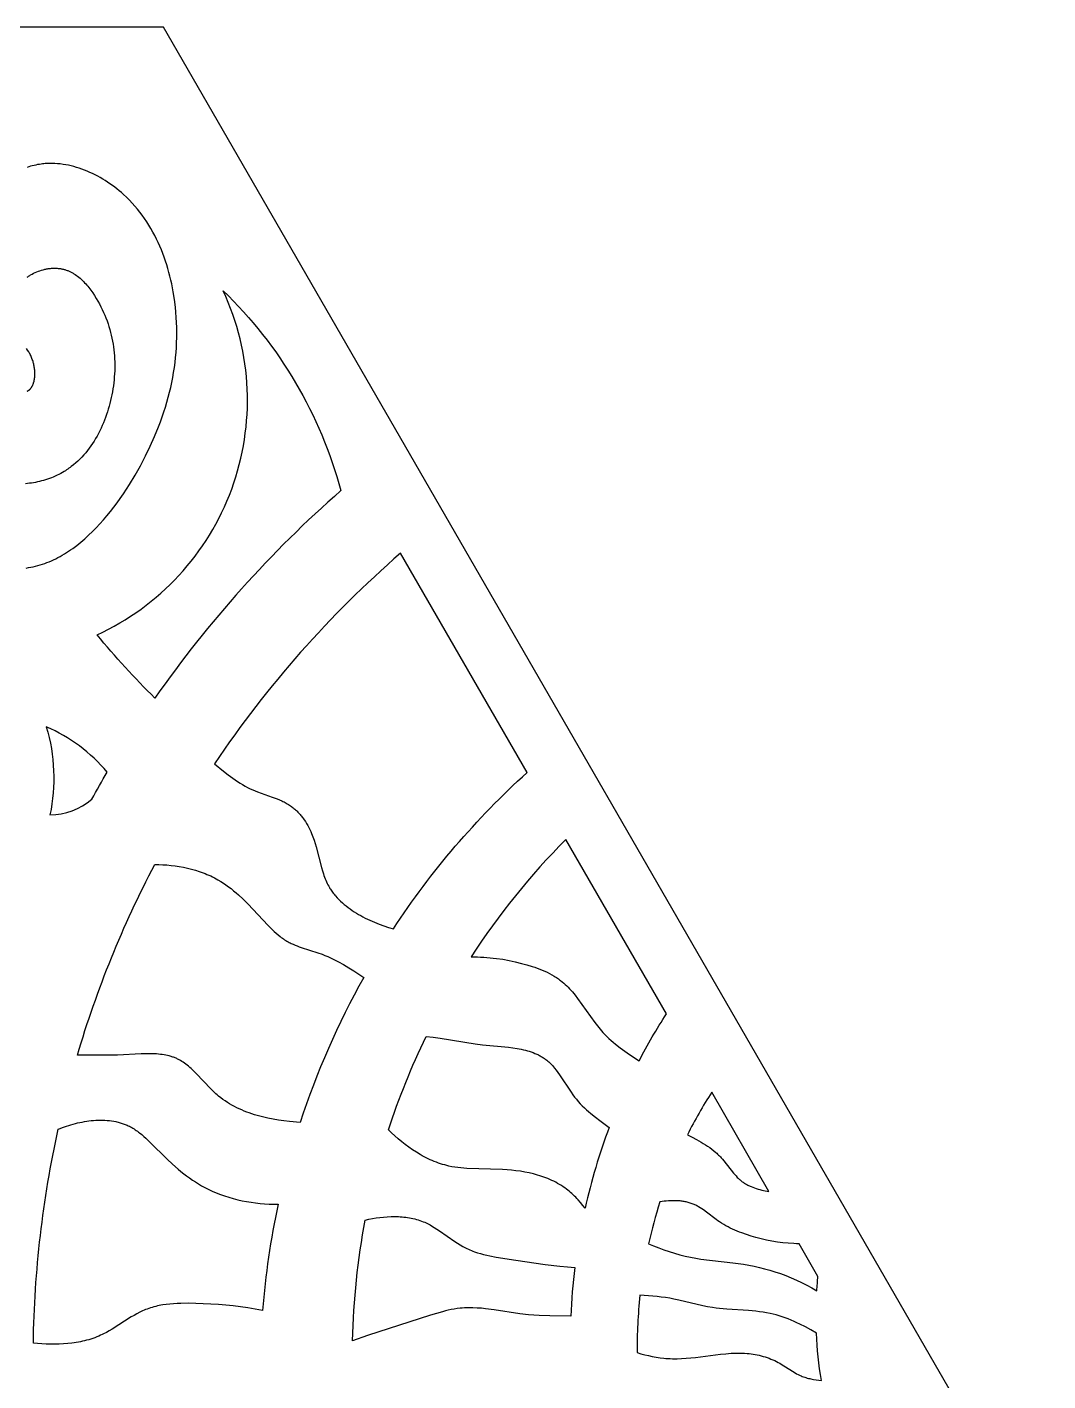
# Model space of a CAD drawing. Extents: x 158 to 281, y 154 to 261.
# Drawn here: x 245.36 to 280.85, y 213.79 to 260.83 of the extents above; entities that cross this region are included whole.
import ezdxf

# ---------------------------------------------------------------- set-up
doc = ezdxf.new("R2010")
doc.units = 0
doc.layers.add('LAYER_01', color=1, linetype='CONTINUOUS')

msp = doc.modelspace()

# ---------------------------------------------------------------- linework, layer by layer
at = {"layer": 'LAYER_01'}
msp.add_lwpolyline([(157.879, 207.584), (188.622, 154.337), (250.106, 154.337), (280.848, 207.584), (250.106, 260.831), (188.622, 260.831)], close=True, dxfattribs=at)
for points in [[(245.335, 242.037), (245.417, 242.05), (245.498, 242.064), (245.579, 242.08), (245.66, 242.099), (245.74, 242.12), (245.82, 242.143), (245.899, 242.168), (245.977, 242.196), (246.055, 242.225), (246.133, 242.256), (246.21, 242.289), (246.287, 242.324), (246.363, 242.361), (246.438, 242.4), (246.513, 242.44), (246.588, 242.482), (246.662, 242.526), (246.735, 242.572), (246.808, 242.619), (246.88, 242.668), (246.952, 242.719), (247.094, 242.824), (247.233, 242.935), (247.37, 243.052), (247.505, 243.174), (247.637, 243.301), (247.767, 243.432), (247.894, 243.568), (248.019, 243.708), (248.141, 243.852), (248.261, 243.999), (248.378, 244.149), (248.492, 244.302), (248.604, 244.458), (248.713, 244.616), (248.922, 244.937), (249.12, 245.264), (249.306, 245.593), (249.483, 245.931), (249.648, 246.269), (249.799, 246.607), (249.938, 246.947), (250.002, 247.117), (250.063, 247.287), (250.12, 247.458), (250.175, 247.629), (250.226, 247.8), (250.273, 247.971), (250.317, 248.142), (250.358, 248.314), (250.395, 248.486), (250.428, 248.658), (250.459, 248.831), (250.485, 249.003), (250.508, 249.176), (250.528, 249.35), (250.544, 249.523), (250.556, 249.697), (250.564, 249.871), (250.57, 250.046), (250.571, 250.22), (250.568, 250.395), (250.562, 250.571), (250.553, 250.746), (250.539, 250.922), (250.522, 251.098), (250.488, 251.368), (250.445, 251.638), (250.42, 251.773), (250.392, 251.907), (250.363, 252.041), (250.33, 252.175), (250.295, 252.308), (250.258, 252.441), (250.218, 252.572), (250.175, 252.703), (250.13, 252.833), (250.082, 252.963), (250.032, 253.091), (249.978, 253.217), (249.922, 253.343), (249.863, 253.467), (249.801, 253.59), (249.736, 253.711), (249.668, 253.831), (249.597, 253.948), (249.524, 254.064), (249.447, 254.179), (249.367, 254.291), (249.284, 254.401), (249.198, 254.509), (249.108, 254.614), (249.016, 254.718), (248.92, 254.818), (248.821, 254.917), (248.718, 255.012), (248.643, 255.078), (248.567, 255.143), (248.489, 255.206), (248.41, 255.268), (248.329, 255.328), (248.247, 255.386), (248.164, 255.443), (248.079, 255.497), (247.993, 255.55), (247.907, 255.601), (247.819, 255.649), (247.73, 255.696), (247.64, 255.74), (247.55, 255.782), (247.458, 255.822), (247.366, 255.859), (247.274, 255.894), (247.181, 255.926), (247.087, 255.956), (246.993, 255.983), (246.899, 256.007), (246.804, 256.028), (246.709, 256.047), (246.614, 256.062), (246.519, 256.075), (246.424, 256.084), (246.329, 256.09), (246.234, 256.093), (246.187, 256.094), (246.139, 256.093), (246.092, 256.092), (246.045, 256.089), (245.998, 256.086), (245.951, 256.082), (245.904, 256.077), (245.857, 256.071), (245.794, 256.062), (245.732, 256.051), (245.67, 256.039), (245.608, 256.025), (245.546, 256.01), (245.485, 255.993), (245.424, 255.975), (245.363, 255.955)], [(245.363, 252.14), (245.387, 252.157), (245.412, 252.174), (245.437, 252.19), (245.462, 252.205), (245.488, 252.221), (245.54, 252.25), (245.593, 252.277), (245.647, 252.303), (245.701, 252.327), (245.757, 252.348), (245.813, 252.368), (245.87, 252.386), (245.927, 252.402), (245.955, 252.409), (245.984, 252.416), (246.013, 252.422), (246.041, 252.428), (246.07, 252.433), (246.099, 252.438), (246.128, 252.442), (246.156, 252.445), (246.185, 252.448), (246.214, 252.451), (246.242, 252.453), (246.271, 252.454), (246.3, 252.455), (246.328, 252.455), (246.356, 252.454), (246.384, 252.453), (246.412, 252.452), (246.44, 252.449), (246.468, 252.447), (246.495, 252.443), (246.523, 252.439), (246.55, 252.435), (246.576, 252.43), (246.602, 252.424), (246.628, 252.418), (246.653, 252.411), (246.678, 252.404), (246.704, 252.396), (246.728, 252.387), (246.753, 252.378), (246.778, 252.369), (246.802, 252.359), (246.826, 252.349), (246.85, 252.338), (246.874, 252.326), (246.897, 252.315), (246.921, 252.302), (246.944, 252.289), (246.967, 252.276), (246.989, 252.262), (247.034, 252.234), (247.078, 252.204), (247.122, 252.172), (247.164, 252.138), (247.206, 252.104), (247.247, 252.067), (247.287, 252.03), (247.326, 251.991), (247.365, 251.951), (247.403, 251.91), (247.44, 251.868), (247.477, 251.825), (247.512, 251.781), (247.547, 251.736), (247.582, 251.691), (247.648, 251.597), (247.711, 251.502), (247.771, 251.404), (247.829, 251.306), (247.882, 251.21), (247.932, 251.114), (247.979, 251.017), (248.024, 250.92), (248.067, 250.822), (248.106, 250.724), (248.144, 250.625), (248.179, 250.525), (248.211, 250.426), (248.241, 250.325), (248.268, 250.225), (248.293, 250.124), (248.316, 250.022), (248.336, 249.921), (248.353, 249.818), (248.369, 249.716), (248.382, 249.613), (248.393, 249.511), (248.401, 249.407), (248.407, 249.304), (248.411, 249.201), (248.413, 249.097), (248.412, 248.993), (248.41, 248.889), (248.405, 248.785), (248.398, 248.681), (248.388, 248.577), (248.377, 248.472), (248.364, 248.368), (248.348, 248.264), (248.33, 248.16), (248.311, 248.055), (248.29, 247.956), (248.267, 247.857), (248.243, 247.758), (248.216, 247.659), (248.188, 247.561), (248.158, 247.463), (248.126, 247.366), (248.092, 247.27), (248.056, 247.174), (248.017, 247.079), (247.977, 246.986), (247.935, 246.893), (247.891, 246.801), (247.845, 246.711), (247.797, 246.622), (247.747, 246.534), (247.695, 246.448), (247.641, 246.363), (247.584, 246.28), (247.526, 246.198), (247.465, 246.119), (247.402, 246.042), (247.338, 245.966), (247.271, 245.893), (247.201, 245.821), (247.13, 245.752), (247.056, 245.686), (246.981, 245.622), (246.903, 245.56), (246.863, 245.53), (246.822, 245.501), (246.781, 245.473), (246.74, 245.445), (246.698, 245.418), (246.655, 245.392), (246.594, 245.356), (246.533, 245.322), (246.47, 245.289), (246.406, 245.258), (246.342, 245.228), (246.276, 245.199), (246.21, 245.173), (246.143, 245.147), (246.076, 245.123), (246.008, 245.101), (245.939, 245.081), (245.87, 245.061), (245.801, 245.044), (245.731, 245.028), (245.661, 245.014), (245.591, 245.001), (245.521, 244.99), (245.45, 244.98), (245.38, 244.973), (245.309, 244.967)], [(245.364, 248.178), (245.371, 248.182), (245.377, 248.185), (245.384, 248.189), (245.39, 248.192), (245.397, 248.196), (245.403, 248.2), (245.41, 248.204), (245.416, 248.208), (245.422, 248.213), (245.428, 248.217), (245.434, 248.222), (245.44, 248.226), (245.446, 248.231), (245.451, 248.236), (245.456, 248.24), (245.461, 248.245), (245.466, 248.249), (245.471, 248.254), (245.48, 248.264), (245.489, 248.274), (245.497, 248.284), (245.506, 248.295), (245.514, 248.306), (245.521, 248.317), (245.529, 248.329), (245.536, 248.341), (245.543, 248.354), (245.55, 248.366), (245.556, 248.379), (245.562, 248.392), (245.568, 248.406), (245.574, 248.419), (245.579, 248.433), (245.584, 248.448), (245.589, 248.462), (245.594, 248.477), (245.598, 248.491), (245.602, 248.507), (245.606, 248.522), (245.61, 248.537), (245.616, 248.569), (245.622, 248.601), (245.626, 248.634), (245.63, 248.667), (245.632, 248.701), (245.634, 248.735), (245.635, 248.769), (245.635, 248.804), (245.634, 248.839), (245.632, 248.874), (245.63, 248.909), (245.627, 248.943), (245.622, 248.978), (245.617, 249.013), (245.612, 249.048), (245.605, 249.082), (245.598, 249.116), (245.59, 249.149), (245.581, 249.182), (245.572, 249.214), (245.56, 249.251), (245.547, 249.286), (245.534, 249.321), (245.52, 249.355), (245.505, 249.388), (245.49, 249.421), (245.473, 249.453), (245.457, 249.485), (245.439, 249.516), (245.422, 249.547), (245.385, 249.607), (245.347, 249.666)]]:
    msp.add_lwpolyline(points, dxfattribs=at)
for points in [[(252.18, 251.671, -0.135262), (256.275, 244.728, 0.060629), (249.808, 237.518, -0.025576), (247.797, 239.715, 0.416225)], [(251.882, 235.238), (252.193, 234.979), (252.353, 234.854), (252.516, 234.733), (252.599, 234.675), (252.683, 234.619), (252.768, 234.565), (252.854, 234.512), (252.942, 234.462), (253.031, 234.414), (253.122, 234.369), (253.214, 234.327), (253.296, 234.292), (253.379, 234.259), (253.888, 234.08), (254.055, 234.017), (254.136, 233.984), (254.217, 233.948), (254.257, 233.929), (254.296, 233.91), (254.335, 233.89), (254.373, 233.869), (254.411, 233.847), (254.448, 233.824), (254.485, 233.801), (254.521, 233.777), (254.551, 233.755), (254.581, 233.732), (254.611, 233.709), (254.64, 233.686), (254.668, 233.661), (254.696, 233.636), (254.724, 233.61), (254.751, 233.584), (254.777, 233.557), (254.804, 233.529), (254.829, 233.501), (254.854, 233.473), (254.879, 233.444), (254.903, 233.414), (254.927, 233.384), (254.95, 233.353), (254.995, 233.29), (255.038, 233.226), (255.079, 233.16), (255.119, 233.093), (255.156, 233.025), (255.191, 232.955), (255.224, 232.885), (255.255, 232.813), (255.278, 232.756), (255.3, 232.698), (255.341, 232.582), (255.379, 232.464), (255.413, 232.346), (255.595, 231.636), (255.629, 231.521), (255.665, 231.408), (255.684, 231.352), (255.704, 231.297), (255.726, 231.242), (255.748, 231.188), (255.772, 231.134), (255.797, 231.082), (255.823, 231.029), (255.851, 230.978), (255.872, 230.943), (255.893, 230.908), (255.915, 230.874), (255.938, 230.84), (255.961, 230.806), (255.985, 230.773), (256.01, 230.74), (256.035, 230.708), (256.061, 230.676), (256.088, 230.644), (256.143, 230.582), (256.201, 230.522), (256.261, 230.463), (256.323, 230.406), (256.387, 230.35), (256.454, 230.296), (256.522, 230.243), (256.592, 230.192), (256.663, 230.142), (256.736, 230.094), (256.81, 230.047), (256.886, 230.002), (256.963, 229.959), (257.041, 229.917), (257.119, 229.876), (257.199, 229.837), (257.279, 229.799), (257.36, 229.763), (257.441, 229.729), (257.605, 229.664), (257.769, 229.605), (257.933, 229.551), (258.096, 229.504, -0.063575), (262.747, 234.936), (258.348, 242.555, 0.06612)], [(248.15, 234.941, 0.119332), (246.034, 236.519, -0.124668), (246.16, 233.458, 0.175063), (247.615, 234.007, -0.006712)], [(260.796, 228.524), (260.906, 228.525), (261.017, 228.525), (261.127, 228.522), (261.238, 228.516), (261.348, 228.509), (261.458, 228.499), (261.568, 228.488), (261.678, 228.475), (261.897, 228.442), (262.117, 228.402), (262.336, 228.355), (262.555, 228.301), (262.737, 228.251), (262.919, 228.196), (263.008, 228.167), (263.097, 228.135), (263.185, 228.102), (263.272, 228.067), (263.358, 228.03), (263.443, 227.991), (263.525, 227.95), (263.606, 227.906), (263.686, 227.86), (263.725, 227.836), (263.763, 227.812), (263.801, 227.786), (263.838, 227.76), (263.875, 227.734), (263.911, 227.706), (263.966, 227.662), (264.021, 227.616), (264.073, 227.569), (264.125, 227.519), (264.175, 227.469), (264.224, 227.417), (264.272, 227.364), (264.319, 227.31), (264.411, 227.198), (264.5, 227.083), (265.099, 226.244), (265.189, 226.127), (265.282, 226.014), (265.33, 225.959), (265.379, 225.904), (265.448, 225.831), (265.519, 225.761), (265.591, 225.692), (265.666, 225.625), (265.742, 225.559), (265.819, 225.495), (265.977, 225.372), (266.139, 225.253), (266.304, 225.138), (266.639, 224.917, -0.022481), (267.589, 226.549), (264.093, 232.606, 0.051548)], [(249.8, 231.737), (249.941, 231.736), (250.084, 231.73), (250.227, 231.72), (250.37, 231.707), (250.512, 231.689), (250.655, 231.668), (250.797, 231.642), (250.937, 231.612), (251.077, 231.577), (251.215, 231.538), (251.352, 231.495), (251.419, 231.472), (251.486, 231.447), (251.552, 231.421), (251.618, 231.394), (251.683, 231.366), (251.748, 231.337), (251.811, 231.306), (251.874, 231.275), (251.937, 231.242), (251.998, 231.208), (252.094, 231.151), (252.187, 231.091), (252.279, 231.029), (252.369, 230.964), (252.457, 230.897), (252.543, 230.827), (252.629, 230.755), (252.713, 230.681), (252.877, 230.528), (253.038, 230.369), (253.746, 229.613), (253.881, 229.478), (253.95, 229.413), (254.021, 229.35), (254.092, 229.29), (254.165, 229.231), (254.202, 229.203), (254.24, 229.176), (254.278, 229.149), (254.316, 229.123), (254.355, 229.098), (254.395, 229.074), (254.435, 229.051), (254.475, 229.029), (254.508, 229.011), (254.542, 228.994), (254.609, 228.963), (254.678, 228.933), (254.748, 228.905), (254.819, 228.878), (254.891, 228.853), (255.477, 228.667), (255.622, 228.616), (255.719, 228.578), (255.815, 228.538), (255.91, 228.496), (256.004, 228.452), (256.096, 228.406), (256.188, 228.358), (256.369, 228.257), (256.547, 228.15), (256.722, 228.038), (257.065, 227.807, 0.048838), (254.856, 222.768), (254.482, 222.805), (254.293, 222.828), (254.105, 222.856), (253.916, 222.889), (253.729, 222.926), (253.543, 222.969), (253.451, 222.993), (253.359, 223.018), (253.268, 223.045), (253.177, 223.074), (253.088, 223.105), (252.999, 223.137), (252.911, 223.171), (252.824, 223.208), (252.738, 223.246), (252.653, 223.286), (252.569, 223.329), (252.487, 223.374), (252.406, 223.421), (252.326, 223.47), (252.247, 223.522), (252.17, 223.577), (252.095, 223.634), (252.021, 223.693), (251.974, 223.733), (251.928, 223.773), (251.838, 223.857), (251.75, 223.944), (251.24, 224.481), (251.154, 224.566), (251.067, 224.648), (251.023, 224.687), (250.979, 224.725), (250.934, 224.762), (250.888, 224.797), (250.842, 224.832), (250.795, 224.864), (250.747, 224.895), (250.698, 224.925), (250.674, 224.938), (250.649, 224.952), (250.624, 224.965), (250.599, 224.978), (250.571, 224.991), (250.543, 225.003), (250.515, 225.015), (250.486, 225.026), (250.457, 225.037), (250.428, 225.048), (250.399, 225.057), (250.369, 225.067), (250.309, 225.084), (250.249, 225.099), (250.187, 225.112), (250.125, 225.123), (250.062, 225.133), (249.998, 225.141), (249.934, 225.148), (249.869, 225.153), (249.803, 225.157), (249.737, 225.16), (249.603, 225.163), (249.468, 225.162), (249.332, 225.158), (248.512, 225.115), (248.156, 225.11), (247.461, 225.116), (247.113, 225.112, -0.048315)], [(259.234, 225.76), (259.48, 225.732), (259.723, 225.699), (260.944, 225.508), (261.199, 225.477), (262.104, 225.387), (262.253, 225.368), (262.4, 225.344), (262.472, 225.331), (262.544, 225.317), (262.615, 225.301), (262.685, 225.284), (262.754, 225.266), (262.822, 225.246), (262.889, 225.224), (262.955, 225.201), (263.019, 225.175), (263.082, 225.148), (263.113, 225.134), (263.144, 225.119), (263.174, 225.104), (263.204, 225.088), (263.233, 225.071), (263.262, 225.054), (263.291, 225.036), (263.319, 225.018), (263.347, 224.999), (263.375, 224.979), (263.401, 224.959), (263.428, 224.938), (263.464, 224.908), (263.5, 224.876), (263.534, 224.844), (263.568, 224.81), (263.601, 224.775), (263.634, 224.739), (263.666, 224.702), (263.697, 224.665), (263.758, 224.587), (263.817, 224.506), (263.875, 224.424), (264.272, 223.821), (264.332, 223.738), (264.394, 223.656), (264.458, 223.578), (264.525, 223.501), (264.593, 223.427), (264.663, 223.355), (264.735, 223.285), (264.809, 223.217), (264.884, 223.15), (264.96, 223.085), (265.117, 222.96), (265.276, 222.838), (265.602, 222.604, 0.034921), (264.759, 219.796), (264.683, 219.894), (264.604, 219.99), (264.521, 220.083), (264.478, 220.129), (264.435, 220.174), (264.391, 220.218), (264.346, 220.261), (264.3, 220.303), (264.254, 220.344), (264.206, 220.384), (264.158, 220.423), (264.109, 220.461), (264.06, 220.498), (263.998, 220.541), (263.936, 220.582), (263.872, 220.621), (263.807, 220.659), (263.741, 220.695), (263.675, 220.729), (263.607, 220.761), (263.539, 220.792), (263.469, 220.822), (263.399, 220.849), (263.328, 220.876), (263.257, 220.901), (263.184, 220.924), (263.111, 220.946), (263.038, 220.967), (262.964, 220.986), (262.814, 221.021), (262.663, 221.051), (262.51, 221.077), (262.357, 221.098), (262.202, 221.116), (262.047, 221.13), (261.892, 221.141), (260.656, 221.176), (260.55, 221.184), (260.445, 221.193), (260.34, 221.205), (260.235, 221.22), (260.131, 221.238), (260.028, 221.26), (259.954, 221.277), (259.881, 221.297), (259.808, 221.318), (259.736, 221.341), (259.663, 221.365), (259.591, 221.392), (259.52, 221.42), (259.449, 221.449), (259.378, 221.48), (259.308, 221.513), (259.239, 221.547), (259.169, 221.583), (259.101, 221.619), (259.033, 221.658), (258.898, 221.738), (258.767, 221.822), (258.637, 221.911), (258.511, 222.004), (258.387, 222.101), (258.267, 222.201), (258.15, 222.304), (258.036, 222.409), (257.926, 222.516, -0.034314)], [(268.318, 222.346), (268.477, 222.266), (268.636, 222.183), (268.792, 222.094), (268.869, 222.048), (268.945, 222), (269.019, 221.951), (269.092, 221.899), (269.164, 221.846), (269.234, 221.791), (269.302, 221.734), (269.335, 221.704), (269.368, 221.674), (269.4, 221.643), (269.432, 221.612), (269.463, 221.58), (269.494, 221.547), (269.539, 221.497), (269.582, 221.445), (269.918, 221.017), (269.962, 220.966), (270.006, 220.916), (270.052, 220.867), (270.076, 220.844), (270.1, 220.821), (270.124, 220.798), (270.149, 220.777), (270.175, 220.755), (270.201, 220.735), (270.226, 220.716), (270.251, 220.698), (270.277, 220.68), (270.304, 220.663), (270.331, 220.646), (270.358, 220.63), (270.386, 220.615), (270.414, 220.6), (270.442, 220.586), (270.471, 220.572), (270.5, 220.558), (270.529, 220.546), (270.589, 220.521), (270.65, 220.499), (270.711, 220.478), (270.773, 220.46), (270.836, 220.442), (270.899, 220.427), (270.962, 220.413), (271.025, 220.401), (271.088, 220.39), (271.151, 220.38), (269.161, 223.827, 0.025947)], [(246.449, 222.54), (246.52, 222.569), (246.592, 222.597), (246.665, 222.623), (246.739, 222.649), (246.814, 222.673), (246.89, 222.696), (246.967, 222.718), (247.044, 222.738), (247.122, 222.757), (247.2, 222.774), (247.279, 222.79), (247.358, 222.804), (247.438, 222.817), (247.517, 222.828), (247.597, 222.837), (247.676, 222.844), (247.756, 222.849), (247.835, 222.853), (247.914, 222.854), (247.993, 222.853), (248.071, 222.85), (248.149, 222.845), (248.226, 222.838), (248.303, 222.828), (248.378, 222.816), (248.453, 222.802), (248.49, 222.794), (248.527, 222.785), (248.563, 222.775), (248.6, 222.765), (248.636, 222.755), (248.671, 222.743), (248.707, 222.731), (248.742, 222.719), (248.776, 222.705), (248.811, 222.691), (248.845, 222.676), (248.879, 222.661), (248.92, 222.64), (248.962, 222.619), (249.003, 222.596), (249.043, 222.573), (249.083, 222.548), (249.122, 222.523), (249.161, 222.497), (249.199, 222.469), (249.237, 222.441), (249.275, 222.413), (249.349, 222.353), (249.422, 222.291), (249.494, 222.227), (249.634, 222.094), (250.232, 221.495), (250.42, 221.321), (250.612, 221.154), (250.71, 221.073), (250.809, 220.995), (250.909, 220.919), (251.011, 220.845), (251.114, 220.774), (251.219, 220.706), (251.325, 220.64), (251.433, 220.576), (251.542, 220.516), (251.654, 220.459), (251.724, 220.425), (251.795, 220.392), (251.938, 220.331), (252.083, 220.274), (252.231, 220.221), (252.381, 220.173), (252.532, 220.13), (252.685, 220.091), (252.839, 220.057), (252.995, 220.027), (253.151, 220.001), (253.308, 219.98), (253.465, 219.963), (253.622, 219.95), (253.779, 219.941), (253.936, 219.936), (254.092, 219.935, 0.033104), (253.551, 216.24), (253.297, 216.292), (253.043, 216.336), (252.787, 216.372), (252.531, 216.402), (252.273, 216.426), (252.013, 216.446), (251.488, 216.475), (251.23, 216.485), (250.972, 216.491), (250.714, 216.489), (250.585, 216.484), (250.458, 216.477), (250.331, 216.466), (250.205, 216.452), (250.081, 216.433), (250.019, 216.423), (249.957, 216.411), (249.896, 216.398), (249.836, 216.383), (249.776, 216.368), (249.716, 216.351), (249.657, 216.333), (249.598, 216.314), (249.54, 216.293), (249.482, 216.271), (249.431, 216.249), (249.38, 216.227), (249.33, 216.204), (249.28, 216.179), (249.182, 216.128), (249.084, 216.073), (248.988, 216.016), (248.318, 215.592), (248.221, 215.534), (248.122, 215.479), (248.023, 215.427), (247.972, 215.402), (247.921, 215.379), (247.854, 215.349), (247.786, 215.321), (247.717, 215.295), (247.648, 215.271), (247.578, 215.248), (247.507, 215.227), (247.436, 215.207), (247.365, 215.189), (247.293, 215.172), (247.22, 215.157), (247.147, 215.143), (247.074, 215.13), (247, 215.119), (246.926, 215.109), (246.778, 215.093), (246.628, 215.081), (246.478, 215.074), (246.328, 215.07), (246.178, 215.071), (246.028, 215.075), (245.879, 215.082), (245.73, 215.092), (245.583, 215.104, -0.050603)], [(266.967, 218.561), (267.143, 218.487), (267.322, 218.416), (267.502, 218.349), (267.684, 218.286), (267.867, 218.228), (268.052, 218.176), (268.237, 218.129), (268.425, 218.089), (268.606, 218.056), (268.789, 218.028), (269.892, 217.903), (270.079, 217.877), (270.264, 217.848), (270.45, 217.816), (270.634, 217.779), (270.817, 217.738), (270.999, 217.692), (271.18, 217.642), (271.36, 217.587), (271.55, 217.523), (271.737, 217.453), (271.923, 217.377), (272.106, 217.296), (272.288, 217.21), (272.466, 217.12), (272.642, 217.024), (272.816, 216.925, -0.009073), (272.856, 217.426), (272.203, 218.558), (272.108, 218.56), (272.013, 218.564), (271.823, 218.576), (271.634, 218.596), (271.445, 218.621), (271.257, 218.652), (271.069, 218.689), (270.883, 218.731), (270.697, 218.778), (270.531, 218.825), (270.366, 218.877), (270.203, 218.934), (270.122, 218.965), (270.042, 218.997), (269.962, 219.031), (269.884, 219.066), (269.806, 219.104), (269.73, 219.143), (269.654, 219.184), (269.579, 219.227), (269.506, 219.273), (269.433, 219.32), (269.376, 219.36), (269.319, 219.401), (268.985, 219.655), (268.873, 219.736), (268.816, 219.775), (268.758, 219.812), (268.699, 219.847), (268.669, 219.864), (268.639, 219.88), (268.609, 219.895), (268.578, 219.91), (268.547, 219.924), (268.515, 219.937), (268.482, 219.95), (268.449, 219.962), (268.415, 219.974), (268.38, 219.984), (268.346, 219.994), (268.311, 220.003), (268.276, 220.011), (268.24, 220.019), (268.205, 220.026), (268.169, 220.032), (268.133, 220.037), (268.096, 220.042), (268.06, 220.046), (268.023, 220.049), (267.95, 220.054), (267.876, 220.056), (267.802, 220.056), (267.728, 220.054), (267.654, 220.05), (267.58, 220.044), (267.507, 220.036), (267.434, 220.026), (267.363, 220.015, 0.02293)], [(257.122, 219.385), (257.246, 219.411), (257.372, 219.434), (257.499, 219.455), (257.627, 219.473), (257.756, 219.487), (257.885, 219.497), (258.015, 219.503), (258.145, 219.505), (258.209, 219.504), (258.274, 219.502), (258.338, 219.499), (258.402, 219.495), (258.465, 219.489), (258.529, 219.482), (258.592, 219.473), (258.654, 219.463), (258.717, 219.452), (258.778, 219.439), (258.84, 219.424), (258.9, 219.408), (258.96, 219.391), (259.02, 219.371), (259.078, 219.35), (259.136, 219.327), (259.185, 219.307), (259.234, 219.284), (259.282, 219.261), (259.33, 219.237), (259.377, 219.212), (259.424, 219.185), (259.516, 219.13), (259.607, 219.072), (259.698, 219.012), (260.234, 218.638), (260.324, 218.578), (260.416, 218.521), (260.509, 218.467), (260.556, 218.442), (260.604, 218.417), (260.654, 218.392), (260.704, 218.369), (260.755, 218.347), (260.807, 218.325), (260.858, 218.305), (260.911, 218.285), (261.016, 218.249), (261.123, 218.216), (261.231, 218.186), (261.34, 218.159), (261.451, 218.135), (261.674, 218.092), (262.35, 217.99), (263.377, 217.842), (263.888, 217.781), (264.145, 217.756), (264.402, 217.738, 0.020285), (264.263, 216.039), (263.53, 216.051), (263.163, 216.066), (262.98, 216.078), (262.796, 216.095), (262.497, 216.131), (261.601, 216.266), (261.303, 216.303), (261.155, 216.317), (261.006, 216.328), (260.859, 216.333), (260.785, 216.334), (260.711, 216.334), (260.638, 216.332), (260.565, 216.329), (260.491, 216.324), (260.418, 216.318), (260.315, 216.305), (260.211, 216.29), (260.108, 216.271), (260.005, 216.25), (259.903, 216.226), (259.8, 216.2), (259.596, 216.142), (259.392, 216.078), (257.202, 215.367), (256.679, 215.19, -0.041398)], [(266.57, 214.779), (266.7, 214.74), (266.832, 214.704), (266.964, 214.672), (267.097, 214.644), (267.231, 214.619), (267.366, 214.599), (267.501, 214.584), (267.568, 214.578), (267.636, 214.573), (267.716, 214.569), (267.796, 214.566), (267.876, 214.565), (267.957, 214.566), (268.117, 214.571), (268.278, 214.581), (268.438, 214.595), (268.599, 214.612), (269.471, 214.723), (269.655, 214.741), (269.839, 214.755), (269.931, 214.759), (270.023, 214.762), (270.115, 214.763), (270.207, 214.761), (270.299, 214.757), (270.391, 214.75), (270.461, 214.743), (270.532, 214.735), (270.602, 214.725), (270.672, 214.713), (270.742, 214.699), (270.812, 214.684), (270.881, 214.667), (270.95, 214.648), (271.018, 214.628), (271.086, 214.605), (271.153, 214.581), (271.22, 214.556), (271.285, 214.528), (271.35, 214.499), (271.414, 214.467), (271.477, 214.434), (271.527, 214.406), (271.577, 214.377), (271.965, 214.131), (272.063, 214.073), (272.113, 214.045), (272.164, 214.019), (272.215, 213.994), (272.267, 213.97), (272.308, 213.953), (272.351, 213.937), (272.393, 213.922), (272.436, 213.909), (272.48, 213.896), (272.524, 213.884), (272.568, 213.873), (272.612, 213.863), (272.657, 213.853), (272.702, 213.845), (272.792, 213.83), (272.882, 213.818), (272.972, 213.808, -0.02987), (272.802, 215.455), (272.612, 215.564), (272.419, 215.67), (272.222, 215.769), (272.122, 215.816), (272.022, 215.861), (271.921, 215.905), (271.819, 215.946), (271.716, 215.985), (271.613, 216.021), (271.509, 216.054), (271.404, 216.085), (271.299, 216.113), (271.193, 216.138), (271.07, 216.162), (270.946, 216.183), (270.822, 216.2), (270.697, 216.215), (270.445, 216.237), (269.688, 216.286), (269.436, 216.309), (269.311, 216.324), (269.186, 216.342), (269.018, 216.372), (268.85, 216.407), (268.016, 216.605), (267.849, 216.639), (267.702, 216.665), (267.556, 216.688), (267.408, 216.707), (267.261, 216.723), (266.965, 216.75), (266.668, 216.769, 0.030343)]]:
    msp.add_lwpolyline(points, format="xyb", close=True, dxfattribs=at)

doc.saveas('drawing.dxf')
